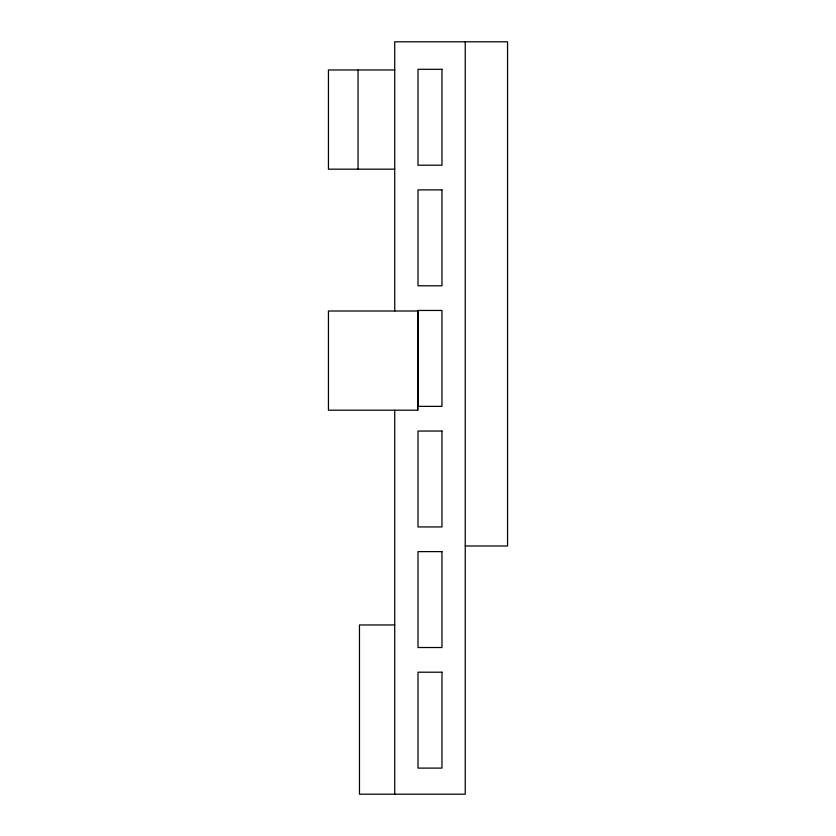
<?xml version="1.0" encoding="UTF-8"?>
<svg xmlns="http://www.w3.org/2000/svg" width="836" height="836" viewBox="0 0 836 836"><rect width="100%" height="100%" fill="white"/><g stroke="black" fill="none" stroke-linecap="round" stroke-linejoin="round"><path stroke-width="1.25" d="M417.749 410.204L417.749 311.002L328.443 311.002L328.443 410.204L417.749 410.204L418 310.459L441.972 310.459L441.972 406.369L418 406.369L418 310.459M394.728 69.973L328.443 69.973L328.443 169.175L394.728 169.175M465.244 545.981L507.556 545.981L507.556 41.8L394.728 41.8L394.728 311.002M394.728 624.962L359.47 624.962L359.47 794.2L465.244 794.2L465.244 41.8M394.728 410.204L394.728 794.2M358.059 69.973L358.059 169.175M441.972 69.304L418 69.304L418 165.204L441.972 165.204L441.972 69.304M441.972 189.887L418 189.887L418 285.787L441.972 285.787L441.972 189.887M441.972 431.042L418 431.042L418 526.941L441.972 526.941L441.972 431.042M441.972 551.624L418 551.624L418 647.524L441.972 647.524L441.972 551.624M441.972 672.207L418 672.207L418 768.106L441.972 768.106L441.972 672.207"/></g></svg>
